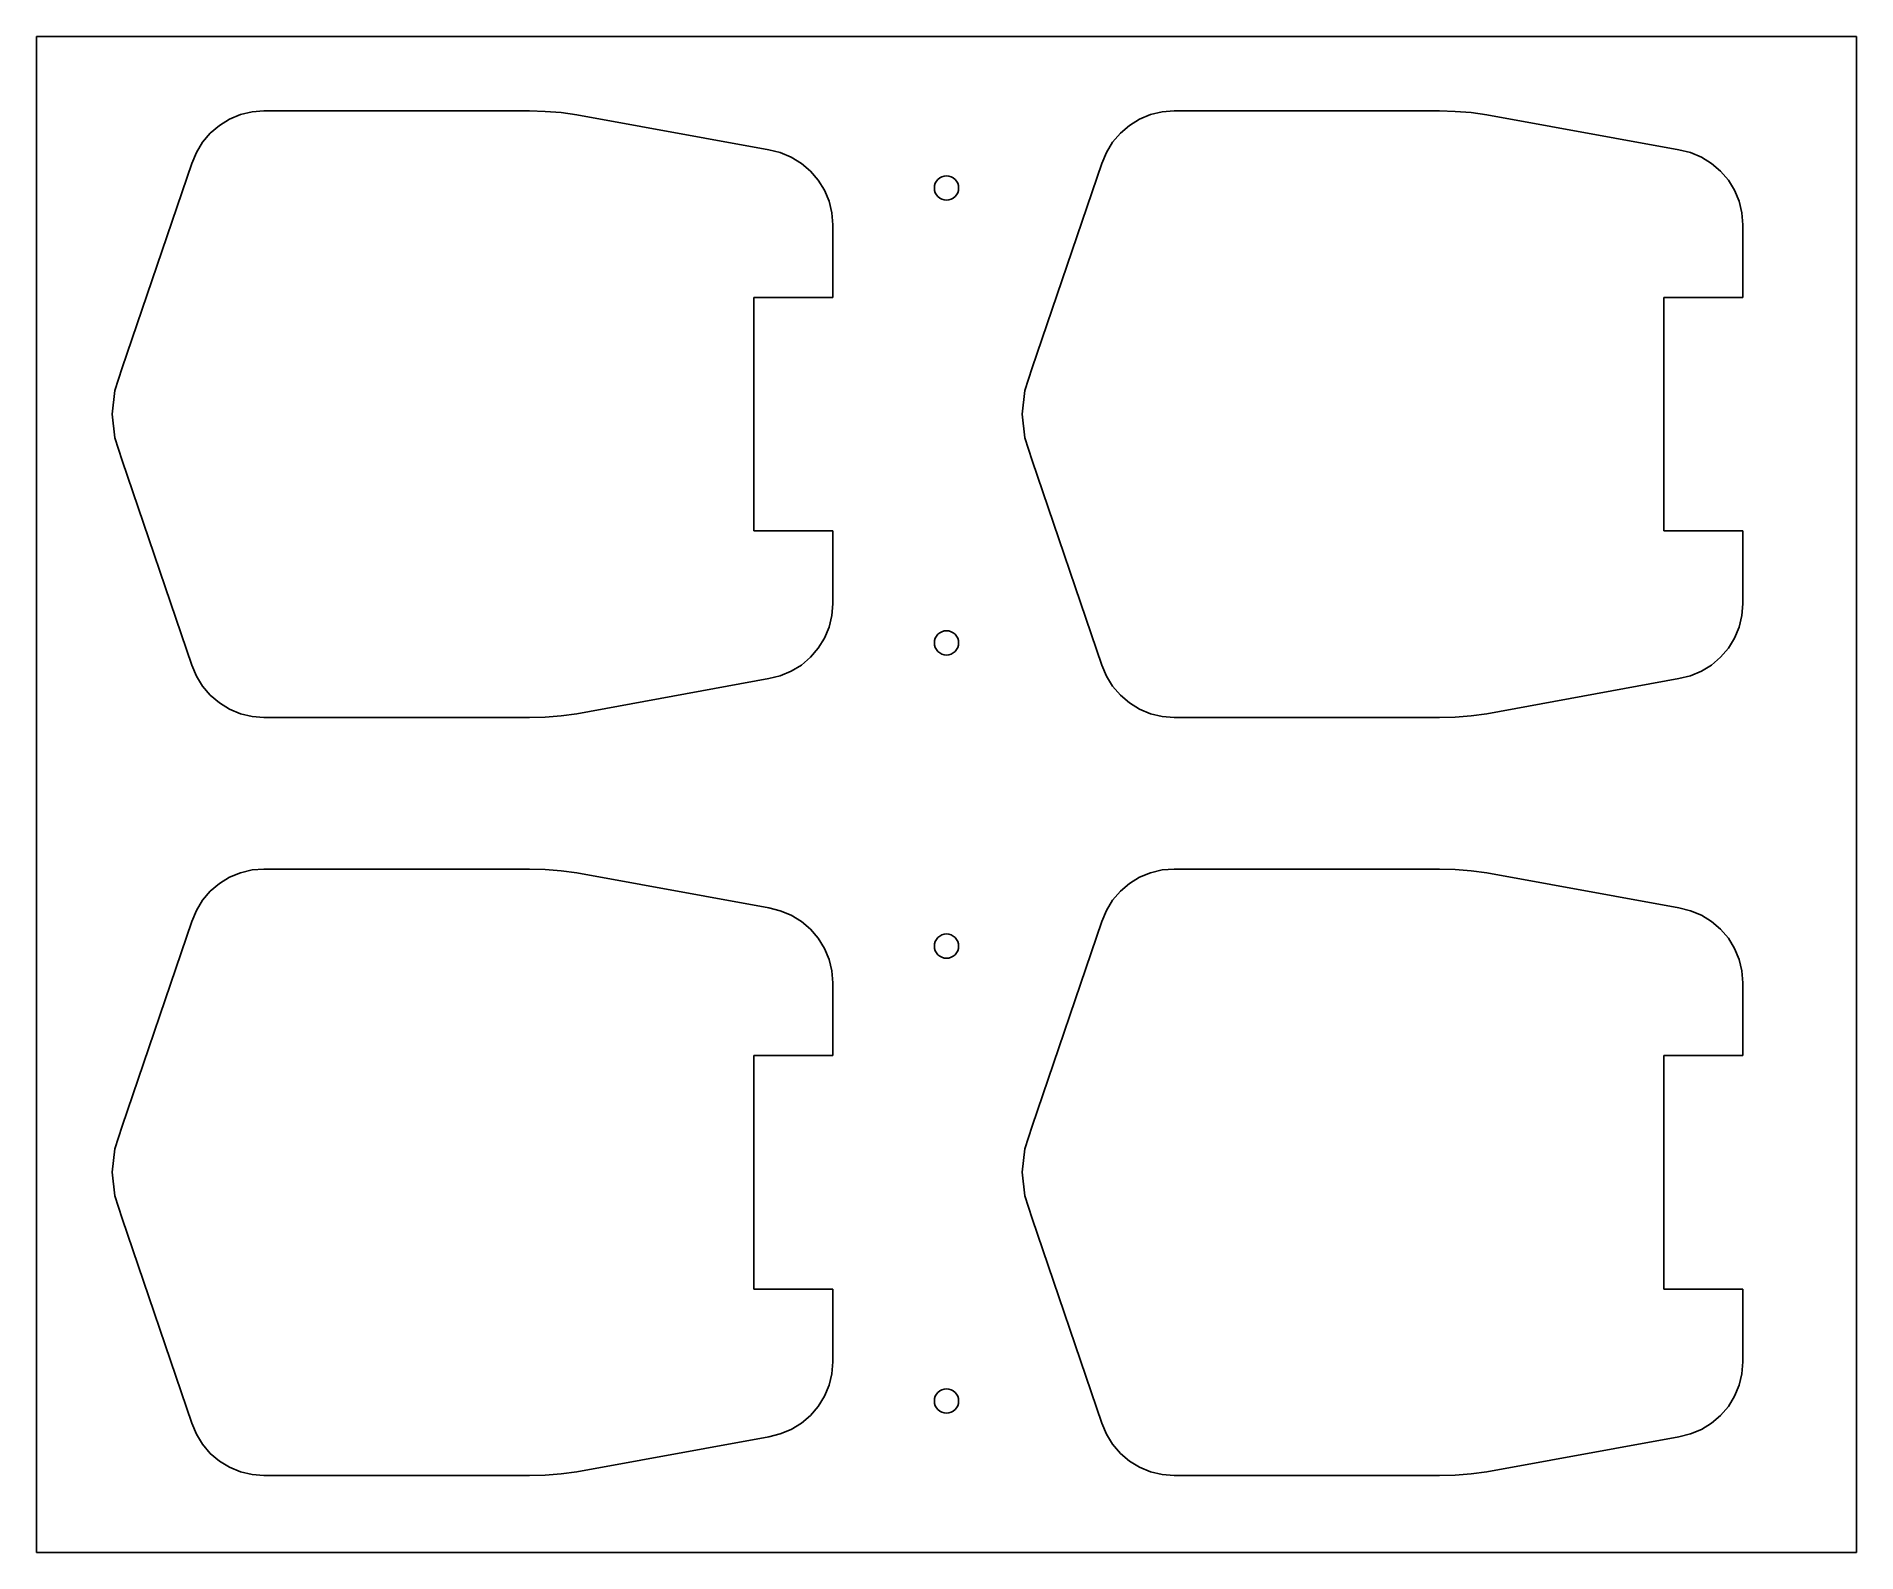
# Model space of a CAD drawing. Extents: x -41 to 111, y -32 to 95.
import ezdxf

# ---------------------------------------------------------------- set-up
doc = ezdxf.new("R2010")
doc.units = 0
for name, color, linetype in [('Circle', 7, 'CONTINUOUS'), ('Circle001', 7, 'CONTINUOUS'), ('Circle003', 7, 'CONTINUOUS'), ('Circle004', 7, 'CONTINUOUS'), ('Line', 7, 'CONTINUOUS'), ('Line001', 7, 'CONTINUOUS'), ('Line002', 7, 'CONTINUOUS'), ('Line003', 7, 'CONTINUOUS'), ('Line004', 7, 'CONTINUOUS'), ('Line005', 7, 'CONTINUOUS'), ('Line006', 7, 'CONTINUOUS'), ('Line007', 7, 'CONTINUOUS'), ('Line008', 7, 'CONTINUOUS'), ('Line009', 7, 'CONTINUOUS'), ('Line010', 7, 'CONTINUOUS'), ('Line011', 7, 'CONTINUOUS'), ('Line012', 7, 'CONTINUOUS'), ('Line013', 7, 'CONTINUOUS'), ('Line014', 7, 'CONTINUOUS'), ('Line015', 7, 'CONTINUOUS'), ('Line016', 7, 'CONTINUOUS'), ('Line017', 7, 'CONTINUOUS'), ('Line018', 7, 'CONTINUOUS'), ('Line019', 7, 'CONTINUOUS'), ('Line020', 7, 'CONTINUOUS'), ('Line021', 7, 'CONTINUOUS'), ('Line022', 7, 'CONTINUOUS'), ('Line023', 7, 'CONTINUOUS'), ('Line024', 7, 'CONTINUOUS'), ('Line025', 7, 'CONTINUOUS'), ('Line026', 7, 'CONTINUOUS'), ('Line027', 7, 'CONTINUOUS'), ('Line028', 7, 'CONTINUOUS'), ('Line029', 7, 'CONTINUOUS'), ('Line030', 7, 'CONTINUOUS'), ('Line031', 7, 'CONTINUOUS'), ('Line032', 7, 'CONTINUOUS'), ('Line033', 7, 'CONTINUOUS'), ('Line034', 7, 'CONTINUOUS'), ('Line035', 7, 'CONTINUOUS'), ('Line036', 7, 'CONTINUOUS'), ('Line037', 7, 'CONTINUOUS'), ('Line038', 7, 'CONTINUOUS'), ('Line039', 7, 'CONTINUOUS'), ('Line040', 7, 'CONTINUOUS'), ('Line041', 7, 'CONTINUOUS'), ('Line042', 7, 'CONTINUOUS'), ('Line043', 7, 'CONTINUOUS'), ('Line044', 7, 'CONTINUOUS'), ('Line045', 7, 'CONTINUOUS'), ('Line046', 7, 'CONTINUOUS'), ('Line047', 7, 'CONTINUOUS'), ('Line048', 7, 'CONTINUOUS'), ('Line049', 7, 'CONTINUOUS'), ('Line050', 7, 'CONTINUOUS'), ('Line051', 7, 'CONTINUOUS'), ('Line052', 7, 'CONTINUOUS'), ('Line053', 7, 'CONTINUOUS'), ('Line054', 7, 'CONTINUOUS'), ('Line055', 7, 'CONTINUOUS'), ('Line056', 7, 'CONTINUOUS'), ('Line057', 7, 'CONTINUOUS'), ('Line058', 7, 'CONTINUOUS'), ('Line059', 7, 'CONTINUOUS'), ('Line060', 7, 'CONTINUOUS'), ('Line061', 7, 'CONTINUOUS'), ('Line062', 7, 'CONTINUOUS'), ('Line063', 7, 'CONTINUOUS'), ('Line064', 7, 'CONTINUOUS'), ('Line065', 7, 'CONTINUOUS'), ('Line066', 7, 'CONTINUOUS'), ('Line067', 7, 'CONTINUOUS'), ('Line068', 7, 'CONTINUOUS'), ('Line069', 7, 'CONTINUOUS'), ('Line070', 7, 'CONTINUOUS'), ('Line071', 7, 'CONTINUOUS'), ('Line072', 7, 'CONTINUOUS'), ('Line073', 7, 'CONTINUOUS'), ('Line074', 7, 'CONTINUOUS'), ('Line075', 7, 'CONTINUOUS'), ('Line076', 7, 'CONTINUOUS'), ('Line077', 7, 'CONTINUOUS'), ('Line078', 7, 'CONTINUOUS'), ('Line079', 7, 'CONTINUOUS'), ('Line080', 7, 'CONTINUOUS'), ('Line081', 7, 'CONTINUOUS'), ('Line082', 7, 'CONTINUOUS'), ('Line083', 7, 'CONTINUOUS'), ('Line084', 7, 'CONTINUOUS'), ('Line085', 7, 'CONTINUOUS'), ('Line086', 7, 'CONTINUOUS'), ('Line087', 7, 'CONTINUOUS'), ('Line088', 7, 'CONTINUOUS'), ('Line089', 7, 'CONTINUOUS'), ('Line090', 7, 'CONTINUOUS'), ('Line091', 7, 'CONTINUOUS'), ('Line092', 7, 'CONTINUOUS'), ('Line093', 7, 'CONTINUOUS'), ('Line094', 7, 'CONTINUOUS'), ('Line095', 7, 'CONTINUOUS'), ('Line096', 7, 'CONTINUOUS'), ('Line097', 7, 'CONTINUOUS'), ('Line098', 7, 'CONTINUOUS'), ('Line099', 7, 'CONTINUOUS'), ('Line100', 7, 'CONTINUOUS'), ('Line101', 7, 'CONTINUOUS'), ('Line102', 7, 'CONTINUOUS'), ('Line103', 7, 'CONTINUOUS'), ('Line104', 7, 'CONTINUOUS'), ('Line105', 7, 'CONTINUOUS'), ('Line106', 7, 'CONTINUOUS'), ('Line107', 7, 'CONTINUOUS'), ('Line108', 7, 'CONTINUOUS'), ('Line109', 7, 'CONTINUOUS'), ('Line165', 7, 'CONTINUOUS'), ('Line166', 7, 'CONTINUOUS'), ('Line167', 7, 'CONTINUOUS'), ('Line168', 7, 'CONTINUOUS'), ('Line169', 7, 'CONTINUOUS'), ('Line170', 7, 'CONTINUOUS'), ('Line171', 7, 'CONTINUOUS'), ('Line172', 7, 'CONTINUOUS'), ('Line173', 7, 'CONTINUOUS'), ('Line174', 7, 'CONTINUOUS'), ('Line175', 7, 'CONTINUOUS'), ('Line176', 7, 'CONTINUOUS'), ('Line177', 7, 'CONTINUOUS'), ('Line178', 7, 'CONTINUOUS'), ('Line179', 7, 'CONTINUOUS'), ('Line180', 7, 'CONTINUOUS'), ('Line181', 7, 'CONTINUOUS'), ('Line182', 7, 'CONTINUOUS'), ('Line183', 7, 'CONTINUOUS'), ('Line184', 7, 'CONTINUOUS'), ('Line185', 7, 'CONTINUOUS'), ('Line186', 7, 'CONTINUOUS'), ('Line187', 7, 'CONTINUOUS'), ('Line188', 7, 'CONTINUOUS'), ('Line189', 7, 'CONTINUOUS'), ('Line190', 7, 'CONTINUOUS'), ('Line191', 7, 'CONTINUOUS'), ('Line192', 7, 'CONTINUOUS'), ('Line193', 7, 'CONTINUOUS'), ('Line194', 7, 'CONTINUOUS'), ('Line195', 7, 'CONTINUOUS'), ('Line196', 7, 'CONTINUOUS'), ('Line197', 7, 'CONTINUOUS'), ('Line198', 7, 'CONTINUOUS'), ('Line199', 7, 'CONTINUOUS'), ('Line200', 7, 'CONTINUOUS'), ('Line201', 7, 'CONTINUOUS'), ('Line202', 7, 'CONTINUOUS'), ('Line203', 7, 'CONTINUOUS'), ('Line204', 7, 'CONTINUOUS'), ('Line205', 7, 'CONTINUOUS'), ('Line206', 7, 'CONTINUOUS'), ('Line207', 7, 'CONTINUOUS'), ('Line208', 7, 'CONTINUOUS'), ('Line209', 7, 'CONTINUOUS'), ('Line210', 7, 'CONTINUOUS'), ('Line211', 7, 'CONTINUOUS'), ('Line212', 7, 'CONTINUOUS'), ('Line213', 7, 'CONTINUOUS'), ('Line214', 7, 'CONTINUOUS'), ('Line215', 7, 'CONTINUOUS'), ('Line216', 7, 'CONTINUOUS'), ('Line217', 7, 'CONTINUOUS'), ('Line218', 7, 'CONTINUOUS'), ('Line219', 7, 'CONTINUOUS'), ('Line220', 7, 'CONTINUOUS'), ('Line221', 7, 'CONTINUOUS'), ('Line222', 7, 'CONTINUOUS'), ('Line223', 7, 'CONTINUOUS'), ('Line224', 7, 'CONTINUOUS'), ('Line225', 7, 'CONTINUOUS'), ('Line226', 7, 'CONTINUOUS'), ('Line227', 7, 'CONTINUOUS'), ('Line228', 7, 'CONTINUOUS'), ('Line229', 7, 'CONTINUOUS'), ('Line230', 7, 'CONTINUOUS'), ('Line231', 7, 'CONTINUOUS'), ('Line232', 7, 'CONTINUOUS'), ('Line233', 7, 'CONTINUOUS'), ('Line234', 7, 'CONTINUOUS'), ('Line235', 7, 'CONTINUOUS'), ('Line236', 7, 'CONTINUOUS'), ('Line237', 7, 'CONTINUOUS'), ('Line238', 7, 'CONTINUOUS'), ('Line239', 7, 'CONTINUOUS'), ('Line240', 7, 'CONTINUOUS'), ('Line241', 7, 'CONTINUOUS'), ('Line242', 7, 'CONTINUOUS'), ('Line243', 7, 'CONTINUOUS'), ('Line244', 7, 'CONTINUOUS'), ('Line245', 7, 'CONTINUOUS'), ('Line246', 7, 'CONTINUOUS'), ('Line247', 7, 'CONTINUOUS'), ('Line248', 7, 'CONTINUOUS'), ('Line249', 7, 'CONTINUOUS'), ('Line250', 7, 'CONTINUOUS'), ('Line251', 7, 'CONTINUOUS'), ('Line252', 7, 'CONTINUOUS'), ('Line253', 7, 'CONTINUOUS'), ('Line254', 7, 'CONTINUOUS'), ('Line255', 7, 'CONTINUOUS'), ('Line256', 7, 'CONTINUOUS'), ('Line257', 7, 'CONTINUOUS'), ('Line258', 7, 'CONTINUOUS'), ('Line259', 7, 'CONTINUOUS'), ('Line260', 7, 'CONTINUOUS'), ('Line261', 7, 'CONTINUOUS'), ('Line262', 7, 'CONTINUOUS'), ('Line263', 7, 'CONTINUOUS'), ('Line264', 7, 'CONTINUOUS'), ('Line265', 7, 'CONTINUOUS'), ('Line266', 7, 'CONTINUOUS'), ('Line267', 7, 'CONTINUOUS'), ('Line268', 7, 'CONTINUOUS'), ('Line269', 7, 'CONTINUOUS'), ('Line270', 7, 'CONTINUOUS'), ('Line271', 7, 'CONTINUOUS'), ('Line272', 7, 'CONTINUOUS'), ('Line273', 7, 'CONTINUOUS'), ('Line274', 7, 'CONTINUOUS'), ('Rectangle', 7, 'CONTINUOUS')]:
    doc.layers.add(name, color=color, linetype=linetype)

msp = doc.modelspace()

# ---------------------------------------------------------------- linework, layer by layer
at = {"layer": 'Circle'}
msp.add_circle((34.925, 19.05), 1.016, dxfattribs=at)
at = {"layer": 'Circle001'}
msp.add_circle((34.925, -19.05), 1.016, dxfattribs=at)
at = {"layer": 'Circle003'}
msp.add_circle((34.925, 82.55), 1.016, dxfattribs=at)
at = {"layer": 'Circle004'}
msp.add_circle((34.925, 44.45), 1.016, dxfattribs=at)
at = {"layer": 'Line'}
msp.add_line((1.32791, -25.2605), (2.6538, -25.1559), dxfattribs=at)
at = {"layer": 'Line001'}
msp.add_line((2.6538, -25.1559), (3.97232, -24.9826), dxfattribs=at)
at = {"layer": 'Line002'}
msp.add_line((3.97232, -24.9826), (20.0423, -22.0421), dxfattribs=at)
at = {"layer": 'Line003'}
msp.add_line((20.0423, -22.0421), (21.0108, -21.8096), dxfattribs=at)
at = {"layer": 'Line004'}
msp.add_line((21.0108, -21.8096), (21.9317, -21.4282), dxfattribs=at)
at = {"layer": 'Line005'}
msp.add_line((21.9317, -21.4282), (22.7812, -20.9073), dxfattribs=at)
at = {"layer": 'Line006'}
msp.add_line((22.7812, -20.9073), (23.5389, -20.2604), dxfattribs=at)
at = {"layer": 'Line007'}
msp.add_line((23.5389, -20.2604), (24.1858, -19.5027), dxfattribs=at)
at = {"layer": 'Line008'}
msp.add_line((24.1858, -19.5027), (24.7067, -18.6532), dxfattribs=at)
at = {"layer": 'Line009'}
msp.add_line((24.7067, -18.6532), (25.0881, -17.7323), dxfattribs=at)
at = {"layer": 'Line010'}
msp.add_line((25.0881, -17.7323), (25.3206, -16.7638), dxfattribs=at)
at = {"layer": 'Line011'}
msp.add_line((25.3206, -16.7638), (25.3989, -15.7704), dxfattribs=at)
at = {"layer": 'Line012'}
msp.add_line((25.3989, -15.7704), (25.3989, -9.67428), dxfattribs=at)
at = {"layer": 'Line013'}
msp.add_line((25.3989, -9.67428), (18.7947, -9.67428), dxfattribs=at)
at = {"layer": 'Line014'}
msp.add_line((18.7947, -9.67428), (18.7947, 9.88344), dxfattribs=at)
at = {"layer": 'Line015'}
msp.add_line((18.7947, 9.88344), (25.3989, 9.88344), dxfattribs=at)
at = {"layer": 'Line016'}
msp.add_line((25.3989, 9.88344), (25.3989, 15.9796), dxfattribs=at)
at = {"layer": 'Line017'}
msp.add_line((25.3989, 15.9796), (25.3206, 16.973), dxfattribs=at)
at = {"layer": 'Line018'}
msp.add_line((25.3206, 16.973), (25.0881, 17.9415), dxfattribs=at)
at = {"layer": 'Line019'}
msp.add_line((25.0881, 17.9415), (24.7067, 18.8624), dxfattribs=at)
at = {"layer": 'Line020'}
msp.add_line((24.7067, 18.8624), (24.1858, 19.7119), dxfattribs=at)
at = {"layer": 'Line021'}
msp.add_line((24.1858, 19.7119), (23.5389, 20.4696), dxfattribs=at)
at = {"layer": 'Line022'}
msp.add_line((23.5389, 20.4696), (22.7812, 21.1165), dxfattribs=at)
at = {"layer": 'Line023'}
msp.add_line((22.7812, 21.1165), (21.9317, 21.6374), dxfattribs=at)
at = {"layer": 'Line024'}
msp.add_line((21.9317, 21.6374), (21.0108, 22.0188), dxfattribs=at)
at = {"layer": 'Line025'}
msp.add_line((21.0108, 22.0188), (20.0423, 22.2513), dxfattribs=at)
at = {"layer": 'Line026'}
msp.add_line((20.0423, 22.2513), (3.97232, 25.1918), dxfattribs=at)
at = {"layer": 'Line027'}
msp.add_line((3.97232, 25.1918), (2.6538, 25.3651), dxfattribs=at)
at = {"layer": 'Line028'}
msp.add_line((2.6538, 25.3651), (1.32791, 25.4697), dxfattribs=at)
at = {"layer": 'Line029'}
msp.add_line((1.32791, 25.4697), (-0.00108, 25.5046), dxfattribs=at)
at = {"layer": 'Line030'}
msp.add_line((-0.00108, 25.5046), (-22.2261, 25.5046), dxfattribs=at)
at = {"layer": 'Line031'}
msp.add_line((-22.2261, 25.5046), (-23.2195, 25.4263), dxfattribs=at)
at = {"layer": 'Line032'}
msp.add_line((-23.2195, 25.4263), (-24.188, 25.1938), dxfattribs=at)
at = {"layer": 'Line033'}
msp.add_line((-24.188, 25.1938), (-25.1089, 24.8124), dxfattribs=at)
at = {"layer": 'Line034'}
msp.add_line((-25.1089, 24.8124), (-25.9584, 24.2915), dxfattribs=at)
at = {"layer": 'Line035'}
msp.add_line((-25.9584, 24.2915), (-26.7161, 23.6446), dxfattribs=at)
at = {"layer": 'Line036'}
msp.add_line((-26.7161, 23.6446), (-27.363, 22.8869), dxfattribs=at)
at = {"layer": 'Line037'}
msp.add_line((-27.363, 22.8869), (-27.8839, 22.0374), dxfattribs=at)
at = {"layer": 'Line038'}
msp.add_line((-27.8839, 22.0374), (-28.2653, 21.1165), dxfattribs=at)
at = {"layer": 'Line039'}
msp.add_line((-28.2653, 21.1165), (-34.1025, 3.97837), dxfattribs=at)
at = {"layer": 'Line040'}
msp.add_line((-34.1025, 3.97837), (-34.7176, 2.08469), dxfattribs=at)
at = {"layer": 'Line041'}
msp.add_line((-34.7176, 2.08469), (-34.9261, 0.10458), dxfattribs=at)
at = {"layer": 'Line042'}
msp.add_line((-34.9261, 0.10458), (-34.7176, -1.87553), dxfattribs=at)
at = {"layer": 'Line043'}
msp.add_line((-34.7176, -1.87553), (-34.1025, -3.76921), dxfattribs=at)
at = {"layer": 'Line044'}
msp.add_line((-34.1025, -3.76921), (-28.2653, -20.9073), dxfattribs=at)
at = {"layer": 'Line045'}
msp.add_line((-28.2653, -20.9073), (-27.8839, -21.8282), dxfattribs=at)
at = {"layer": 'Line046'}
msp.add_line((-27.8839, -21.8282), (-27.363, -22.6777), dxfattribs=at)
at = {"layer": 'Line047'}
msp.add_line((-27.363, -22.6777), (-26.7161, -23.4354), dxfattribs=at)
at = {"layer": 'Line048'}
msp.add_line((-26.7161, -23.4354), (-25.9584, -24.0823), dxfattribs=at)
at = {"layer": 'Line049'}
msp.add_line((-25.9584, -24.0823), (-25.1089, -24.6032), dxfattribs=at)
at = {"layer": 'Line050'}
msp.add_line((-25.1089, -24.6032), (-24.188, -24.9846), dxfattribs=at)
at = {"layer": 'Line051'}
msp.add_line((-24.188, -24.9846), (-23.2195, -25.2171), dxfattribs=at)
at = {"layer": 'Line052'}
msp.add_line((-23.2195, -25.2171), (-22.2261, -25.2954), dxfattribs=at)
at = {"layer": 'Line053'}
msp.add_line((-22.2261, -25.2954), (-0.00108, -25.2954), dxfattribs=at)
at = {"layer": 'Line054'}
msp.add_line((-0.00108, -25.2954), (1.32791, -25.2605), dxfattribs=at)
at = {"layer": 'Line055'}
msp.add_line((77.5279, -25.2605), (78.8538, -25.1559), dxfattribs=at)
at = {"layer": 'Line056'}
msp.add_line((78.8538, -25.1559), (80.1723, -24.9826), dxfattribs=at)
at = {"layer": 'Line057'}
msp.add_line((80.1723, -24.9826), (96.2423, -22.0421), dxfattribs=at)
at = {"layer": 'Line058'}
msp.add_line((96.2423, -22.0421), (97.2108, -21.8096), dxfattribs=at)
at = {"layer": 'Line059'}
msp.add_line((97.2108, -21.8096), (98.1317, -21.4282), dxfattribs=at)
at = {"layer": 'Line060'}
msp.add_line((98.1317, -21.4282), (98.9812, -20.9073), dxfattribs=at)
at = {"layer": 'Line061'}
msp.add_line((98.9812, -20.9073), (99.7389, -20.2604), dxfattribs=at)
at = {"layer": 'Line062'}
msp.add_line((99.7389, -20.2604), (100.386, -19.5027), dxfattribs=at)
at = {"layer": 'Line063'}
msp.add_line((100.386, -19.5027), (100.907, -18.6532), dxfattribs=at)
at = {"layer": 'Line064'}
msp.add_line((100.907, -18.6532), (101.288, -17.7323), dxfattribs=at)
at = {"layer": 'Line065'}
msp.add_line((101.288, -17.7323), (101.521, -16.7638), dxfattribs=at)
at = {"layer": 'Line066'}
msp.add_line((101.521, -16.7638), (101.599, -15.7704), dxfattribs=at)
at = {"layer": 'Line067'}
msp.add_line((101.599, -15.7704), (101.599, -9.67428), dxfattribs=at)
at = {"layer": 'Line068'}
msp.add_line((101.599, -9.67428), (94.9947, -9.67428), dxfattribs=at)
at = {"layer": 'Line069'}
msp.add_line((94.9947, -9.67428), (94.9947, 9.88344), dxfattribs=at)
at = {"layer": 'Line070'}
msp.add_line((94.9947, 9.88344), (101.599, 9.88344), dxfattribs=at)
at = {"layer": 'Line071'}
msp.add_line((101.599, 9.88344), (101.599, 15.9796), dxfattribs=at)
at = {"layer": 'Line072'}
msp.add_line((101.599, 15.9796), (101.521, 16.973), dxfattribs=at)
at = {"layer": 'Line073'}
msp.add_line((101.521, 16.973), (101.288, 17.9415), dxfattribs=at)
at = {"layer": 'Line074'}
msp.add_line((101.288, 17.9415), (100.907, 18.8624), dxfattribs=at)
at = {"layer": 'Line075'}
msp.add_line((100.907, 18.8624), (100.386, 19.7119), dxfattribs=at)
at = {"layer": 'Line076'}
msp.add_line((100.386, 19.7119), (99.7389, 20.4696), dxfattribs=at)
at = {"layer": 'Line077'}
msp.add_line((99.7389, 20.4696), (98.9812, 21.1165), dxfattribs=at)
at = {"layer": 'Line078'}
msp.add_line((98.9812, 21.1165), (98.1317, 21.6374), dxfattribs=at)
at = {"layer": 'Line079'}
msp.add_line((98.1317, 21.6374), (97.2108, 22.0188), dxfattribs=at)
at = {"layer": 'Line080'}
msp.add_line((97.2108, 22.0188), (96.2423, 22.2513), dxfattribs=at)
at = {"layer": 'Line081'}
msp.add_line((96.2423, 22.2513), (80.1723, 25.1918), dxfattribs=at)
at = {"layer": 'Line082'}
msp.add_line((80.1723, 25.1918), (78.8538, 25.3651), dxfattribs=at)
at = {"layer": 'Line083'}
msp.add_line((78.8538, 25.3651), (77.5279, 25.4697), dxfattribs=at)
at = {"layer": 'Line084'}
msp.add_line((77.5279, 25.4697), (76.1989, 25.5046), dxfattribs=at)
at = {"layer": 'Line085'}
msp.add_line((76.1989, 25.5046), (53.9739, 25.5046), dxfattribs=at)
at = {"layer": 'Line086'}
msp.add_line((53.9739, 25.5046), (52.9805, 25.4263), dxfattribs=at)
at = {"layer": 'Line087'}
msp.add_line((52.9805, 25.4263), (52.012, 25.1938), dxfattribs=at)
at = {"layer": 'Line088'}
msp.add_line((52.012, 25.1938), (51.0911, 24.8124), dxfattribs=at)
at = {"layer": 'Line089'}
msp.add_line((51.0911, 24.8124), (50.2416, 24.2915), dxfattribs=at)
at = {"layer": 'Line090'}
msp.add_line((50.2416, 24.2915), (49.4839, 23.6446), dxfattribs=at)
at = {"layer": 'Line091'}
msp.add_line((49.4839, 23.6446), (48.837, 22.8869), dxfattribs=at)
at = {"layer": 'Line092'}
msp.add_line((48.837, 22.8869), (48.3161, 22.0374), dxfattribs=at)
at = {"layer": 'Line093'}
msp.add_line((48.3161, 22.0374), (47.9347, 21.1165), dxfattribs=at)
at = {"layer": 'Line094'}
msp.add_line((47.9347, 21.1165), (42.0975, 3.97837), dxfattribs=at)
at = {"layer": 'Line095'}
msp.add_line((42.0975, 3.97837), (41.4824, 2.08469), dxfattribs=at)
at = {"layer": 'Line096'}
msp.add_line((41.4824, 2.08469), (41.2739, 0.10458), dxfattribs=at)
at = {"layer": 'Line097'}
msp.add_line((41.2739, 0.10458), (41.4824, -1.87553), dxfattribs=at)
at = {"layer": 'Line098'}
msp.add_line((41.4824, -1.87553), (42.0975, -3.76921), dxfattribs=at)
at = {"layer": 'Line099'}
msp.add_line((42.0975, -3.76921), (47.9347, -20.9073), dxfattribs=at)
at = {"layer": 'Line100'}
msp.add_line((47.9347, -20.9073), (48.3161, -21.8282), dxfattribs=at)
at = {"layer": 'Line101'}
msp.add_line((48.3161, -21.8282), (48.837, -22.6777), dxfattribs=at)
at = {"layer": 'Line102'}
msp.add_line((48.837, -22.6777), (49.4839, -23.4354), dxfattribs=at)
at = {"layer": 'Line103'}
msp.add_line((49.4839, -23.4354), (50.2416, -24.0823), dxfattribs=at)
at = {"layer": 'Line104'}
msp.add_line((50.2416, -24.0823), (51.0911, -24.6032), dxfattribs=at)
at = {"layer": 'Line105'}
msp.add_line((51.0911, -24.6032), (52.012, -24.9846), dxfattribs=at)
at = {"layer": 'Line106'}
msp.add_line((52.012, -24.9846), (52.9805, -25.2171), dxfattribs=at)
at = {"layer": 'Line107'}
msp.add_line((52.9805, -25.2171), (53.9739, -25.2954), dxfattribs=at)
at = {"layer": 'Line108'}
msp.add_line((53.9739, -25.2954), (76.1989, -25.2954), dxfattribs=at)
at = {"layer": 'Line109'}
msp.add_line((76.1989, -25.2954), (77.5279, -25.2605), dxfattribs=at)
at = {"layer": 'Line165'}
msp.add_line((76.1989, 89.0046), (53.9739, 89.0046), dxfattribs=at)
at = {"layer": 'Line166'}
msp.add_line((47.9347, 84.6165), (42.0975, 67.4784), dxfattribs=at)
at = {"layer": 'Line167'}
msp.add_line((98.9812, 42.5927), (99.7389, 43.2396), dxfattribs=at)
at = {"layer": 'Line168'}
msp.add_line((100.907, 44.8468), (101.288, 45.7677), dxfattribs=at)
at = {"layer": 'Line169'}
msp.add_line((78.8538, 38.3441), (80.1723, 38.5174), dxfattribs=at)
at = {"layer": 'Line170'}
msp.add_line((80.1723, 38.5174), (96.2423, 41.4579), dxfattribs=at)
at = {"layer": 'Line171'}
msp.add_line((50.2416, 87.7915), (49.4839, 87.1446), dxfattribs=at)
at = {"layer": 'Line172'}
msp.add_line((98.1317, 85.1374), (97.2108, 85.5188), dxfattribs=at)
at = {"layer": 'Line173'}
msp.add_line((50.2416, 39.4177), (51.0911, 38.8968), dxfattribs=at)
at = {"layer": 'Line174'}
msp.add_line((101.288, 45.7677), (101.521, 46.7362), dxfattribs=at)
at = {"layer": 'Line175'}
msp.add_line((47.9347, 42.5927), (48.3161, 41.6718), dxfattribs=at)
at = {"layer": 'Line176'}
msp.add_line((52.012, 88.6938), (51.0911, 88.3124), dxfattribs=at)
at = {"layer": 'Line177'}
msp.add_line((101.521, 46.7362), (101.599, 47.7296), dxfattribs=at)
at = {"layer": 'Line178'}
msp.add_line((98.1317, 42.0718), (98.9812, 42.5927), dxfattribs=at)
at = {"layer": 'Line179'}
msp.add_line((41.4824, 65.5847), (41.2739, 63.6046), dxfattribs=at)
at = {"layer": 'Line180'}
msp.add_line((94.9947, 53.8257), (94.9947, 73.3834), dxfattribs=at)
at = {"layer": 'Line181'}
msp.add_line((101.599, 73.3834), (101.599, 79.4796), dxfattribs=at)
at = {"layer": 'Line182'}
msp.add_line((48.3161, 41.6718), (48.837, 40.8223), dxfattribs=at)
at = {"layer": 'Line183'}
msp.add_line((48.837, 86.3869), (48.3161, 85.5374), dxfattribs=at)
at = {"layer": 'Line184'}
msp.add_line((101.599, 79.4796), (101.521, 80.473), dxfattribs=at)
at = {"layer": 'Line185'}
msp.add_line((98.9812, 84.6165), (98.1317, 85.1374), dxfattribs=at)
at = {"layer": 'Line186'}
msp.add_line((100.386, 83.2119), (99.7389, 83.9696), dxfattribs=at)
at = {"layer": 'Line187'}
msp.add_line((52.9805, 88.9263), (52.012, 88.6938), dxfattribs=at)
at = {"layer": 'Line188'}
msp.add_line((101.288, 81.4415), (100.907, 82.3624), dxfattribs=at)
at = {"layer": 'Line189'}
msp.add_line((48.837, 40.8223), (49.4839, 40.0646), dxfattribs=at)
at = {"layer": 'Line190'}
msp.add_line((94.9947, 73.3834), (101.599, 73.3834), dxfattribs=at)
at = {"layer": 'Line191'}
msp.add_line((53.9739, 38.2046), (76.1989, 38.2046), dxfattribs=at)
at = {"layer": 'Line192'}
msp.add_line((52.012, 38.5154), (52.9805, 38.2829), dxfattribs=at)
at = {"layer": 'Line193'}
msp.add_line((77.5279, 88.9697), (76.1989, 89.0046), dxfattribs=at)
at = {"layer": 'Line194'}
msp.add_line((41.4824, 61.6245), (42.0975, 59.7308), dxfattribs=at)
at = {"layer": 'Line195'}
msp.add_line((49.4839, 40.0646), (50.2416, 39.4177), dxfattribs=at)
at = {"layer": 'Line196'}
msp.add_line((97.2108, 85.5188), (96.2423, 85.7513), dxfattribs=at)
at = {"layer": 'Line197'}
msp.add_line((53.9739, 89.0046), (52.9805, 88.9263), dxfattribs=at)
at = {"layer": 'Line198'}
msp.add_line((77.5279, 38.2395), (78.8538, 38.3441), dxfattribs=at)
at = {"layer": 'Line199'}
msp.add_line((80.1723, 88.6918), (78.8538, 88.8651), dxfattribs=at)
at = {"layer": 'Line200'}
msp.add_line((78.8538, 88.8651), (77.5279, 88.9697), dxfattribs=at)
at = {"layer": 'Line201'}
msp.add_line((97.2108, 41.6904), (98.1317, 42.0718), dxfattribs=at)
at = {"layer": 'Line202'}
msp.add_line((101.521, 80.473), (101.288, 81.4415), dxfattribs=at)
at = {"layer": 'Line203'}
msp.add_line((100.386, 43.9973), (100.907, 44.8468), dxfattribs=at)
at = {"layer": 'Line204'}
msp.add_line((48.3161, 85.5374), (47.9347, 84.6165), dxfattribs=at)
at = {"layer": 'Line205'}
msp.add_line((51.0911, 38.8968), (52.012, 38.5154), dxfattribs=at)
at = {"layer": 'Line206'}
msp.add_line((51.0911, 88.3124), (50.2416, 87.7915), dxfattribs=at)
at = {"layer": 'Line207'}
msp.add_line((41.2739, 63.6046), (41.4824, 61.6245), dxfattribs=at)
at = {"layer": 'Line208'}
msp.add_line((99.7389, 83.9696), (98.9812, 84.6165), dxfattribs=at)
at = {"layer": 'Line209'}
msp.add_line((42.0975, 67.4784), (41.4824, 65.5847), dxfattribs=at)
at = {"layer": 'Line210'}
msp.add_line((96.2423, 85.7513), (80.1723, 88.6918), dxfattribs=at)
at = {"layer": 'Line211'}
msp.add_line((100.907, 82.3624), (100.386, 83.2119), dxfattribs=at)
at = {"layer": 'Line212'}
msp.add_line((99.7389, 43.2396), (100.386, 43.9973), dxfattribs=at)
at = {"layer": 'Line213'}
msp.add_line((101.599, 53.8257), (94.9947, 53.8257), dxfattribs=at)
at = {"layer": 'Line214'}
msp.add_line((49.4839, 87.1446), (48.837, 86.3869), dxfattribs=at)
at = {"layer": 'Line215'}
msp.add_line((42.0975, 59.7308), (47.9347, 42.5927), dxfattribs=at)
at = {"layer": 'Line216'}
msp.add_line((101.599, 47.7296), (101.599, 53.8257), dxfattribs=at)
at = {"layer": 'Line217'}
msp.add_line((96.2423, 41.4579), (97.2108, 41.6904), dxfattribs=at)
at = {"layer": 'Line218'}
msp.add_line((76.1989, 38.2046), (77.5279, 38.2395), dxfattribs=at)
at = {"layer": 'Line219'}
msp.add_line((52.9805, 38.2829), (53.9739, 38.2046), dxfattribs=at)
at = {"layer": 'Line220'}
msp.add_line((1.32791, 38.2395), (2.6538, 38.3441), dxfattribs=at)
at = {"layer": 'Line221'}
msp.add_line((2.6538, 38.3441), (3.97232, 38.5174), dxfattribs=at)
at = {"layer": 'Line222'}
msp.add_line((3.97232, 38.5174), (20.0423, 41.4579), dxfattribs=at)
at = {"layer": 'Line223'}
msp.add_line((20.0423, 41.4579), (21.0108, 41.6904), dxfattribs=at)
at = {"layer": 'Line224'}
msp.add_line((21.0108, 41.6904), (21.9317, 42.0718), dxfattribs=at)
at = {"layer": 'Line225'}
msp.add_line((21.9317, 42.0718), (22.7812, 42.5927), dxfattribs=at)
at = {"layer": 'Line226'}
msp.add_line((22.7812, 42.5927), (23.5389, 43.2396), dxfattribs=at)
at = {"layer": 'Line227'}
msp.add_line((23.5389, 43.2396), (24.1858, 43.9973), dxfattribs=at)
at = {"layer": 'Line228'}
msp.add_line((24.1858, 43.9973), (24.7067, 44.8468), dxfattribs=at)
at = {"layer": 'Line229'}
msp.add_line((24.7067, 44.8468), (25.0881, 45.7677), dxfattribs=at)
at = {"layer": 'Line230'}
msp.add_line((25.0881, 45.7677), (25.3206, 46.7362), dxfattribs=at)
at = {"layer": 'Line231'}
msp.add_line((25.3206, 46.7362), (25.3989, 47.7296), dxfattribs=at)
at = {"layer": 'Line232'}
msp.add_line((25.3989, 47.7296), (25.3989, 53.8257), dxfattribs=at)
at = {"layer": 'Line233'}
msp.add_line((25.3989, 53.8257), (18.7947, 53.8257), dxfattribs=at)
at = {"layer": 'Line234'}
msp.add_line((18.7947, 53.8257), (18.7947, 73.3834), dxfattribs=at)
at = {"layer": 'Line235'}
msp.add_line((18.7947, 73.3834), (25.3989, 73.3834), dxfattribs=at)
at = {"layer": 'Line236'}
msp.add_line((25.3989, 73.3834), (25.3989, 79.4796), dxfattribs=at)
at = {"layer": 'Line237'}
msp.add_line((25.3989, 79.4796), (25.3206, 80.473), dxfattribs=at)
at = {"layer": 'Line238'}
msp.add_line((25.3206, 80.473), (25.0881, 81.4415), dxfattribs=at)
at = {"layer": 'Line239'}
msp.add_line((25.0881, 81.4415), (24.7067, 82.3624), dxfattribs=at)
at = {"layer": 'Line240'}
msp.add_line((24.7067, 82.3624), (24.1858, 83.2119), dxfattribs=at)
at = {"layer": 'Line241'}
msp.add_line((24.1858, 83.2119), (23.5389, 83.9696), dxfattribs=at)
at = {"layer": 'Line242'}
msp.add_line((23.5389, 83.9696), (22.7812, 84.6165), dxfattribs=at)
at = {"layer": 'Line243'}
msp.add_line((22.7812, 84.6165), (21.9317, 85.1374), dxfattribs=at)
at = {"layer": 'Line244'}
msp.add_line((21.9317, 85.1374), (21.0108, 85.5188), dxfattribs=at)
at = {"layer": 'Line245'}
msp.add_line((21.0108, 85.5188), (20.0423, 85.7513), dxfattribs=at)
at = {"layer": 'Line246'}
msp.add_line((20.0423, 85.7513), (3.97232, 88.6918), dxfattribs=at)
at = {"layer": 'Line247'}
msp.add_line((3.97232, 88.6918), (2.6538, 88.8651), dxfattribs=at)
at = {"layer": 'Line248'}
msp.add_line((2.6538, 88.8651), (1.32791, 88.9697), dxfattribs=at)
at = {"layer": 'Line249'}
msp.add_line((1.32791, 88.9697), (-0.00108, 89.0046), dxfattribs=at)
at = {"layer": 'Line250'}
msp.add_line((-0.00108, 89.0046), (-22.2261, 89.0046), dxfattribs=at)
at = {"layer": 'Line251'}
msp.add_line((-22.2261, 89.0046), (-23.2195, 88.9263), dxfattribs=at)
at = {"layer": 'Line252'}
msp.add_line((-23.2195, 88.9263), (-24.188, 88.6938), dxfattribs=at)
at = {"layer": 'Line253'}
msp.add_line((-24.188, 88.6938), (-25.1089, 88.3124), dxfattribs=at)
at = {"layer": 'Line254'}
msp.add_line((-25.1089, 88.3124), (-25.9584, 87.7915), dxfattribs=at)
at = {"layer": 'Line255'}
msp.add_line((-25.9584, 87.7915), (-26.7161, 87.1446), dxfattribs=at)
at = {"layer": 'Line256'}
msp.add_line((-26.7161, 87.1446), (-27.363, 86.3869), dxfattribs=at)
at = {"layer": 'Line257'}
msp.add_line((-27.363, 86.3869), (-27.8839, 85.5374), dxfattribs=at)
at = {"layer": 'Line258'}
msp.add_line((-27.8839, 85.5374), (-28.2653, 84.6165), dxfattribs=at)
at = {"layer": 'Line259'}
msp.add_line((-28.2653, 84.6165), (-34.1025, 67.4784), dxfattribs=at)
at = {"layer": 'Line260'}
msp.add_line((-34.1025, 67.4784), (-34.7176, 65.5847), dxfattribs=at)
at = {"layer": 'Line261'}
msp.add_line((-34.7176, 65.5847), (-34.9261, 63.6046), dxfattribs=at)
at = {"layer": 'Line262'}
msp.add_line((-34.9261, 63.6046), (-34.7176, 61.6245), dxfattribs=at)
at = {"layer": 'Line263'}
msp.add_line((-34.7176, 61.6245), (-34.1025, 59.7308), dxfattribs=at)
at = {"layer": 'Line264'}
msp.add_line((-34.1025, 59.7308), (-28.2653, 42.5927), dxfattribs=at)
at = {"layer": 'Line265'}
msp.add_line((-28.2653, 42.5927), (-27.8839, 41.6718), dxfattribs=at)
at = {"layer": 'Line266'}
msp.add_line((-27.8839, 41.6718), (-27.363, 40.8223), dxfattribs=at)
at = {"layer": 'Line267'}
msp.add_line((-27.363, 40.8223), (-26.7161, 40.0646), dxfattribs=at)
at = {"layer": 'Line268'}
msp.add_line((-26.7161, 40.0646), (-25.9584, 39.4177), dxfattribs=at)
at = {"layer": 'Line269'}
msp.add_line((-25.9584, 39.4177), (-25.1089, 38.8968), dxfattribs=at)
at = {"layer": 'Line270'}
msp.add_line((-25.1089, 38.8968), (-24.188, 38.5154), dxfattribs=at)
at = {"layer": 'Line271'}
msp.add_line((-24.188, 38.5154), (-23.2195, 38.2829), dxfattribs=at)
at = {"layer": 'Line272'}
msp.add_line((-23.2195, 38.2829), (-22.2261, 38.2046), dxfattribs=at)
at = {"layer": 'Line273'}
msp.add_line((-22.2261, 38.2046), (-0.00108, 38.2046), dxfattribs=at)
at = {"layer": 'Line274'}
msp.add_line((-0.00108, 38.2046), (1.32791, 38.2395), dxfattribs=at)
at = {"layer": 'Rectangle'}
for p, q in [((111.125, 95.25), (-41.275, 95.25)), ((-41.275, 95.25), (-41.275, -31.75)), ((111.125, -31.75), (111.125, 95.25)), ((-41.275, -31.75), (111.125, -31.75))]:
    msp.add_line(p, q, dxfattribs=at)

doc.saveas('drawing.dxf')
